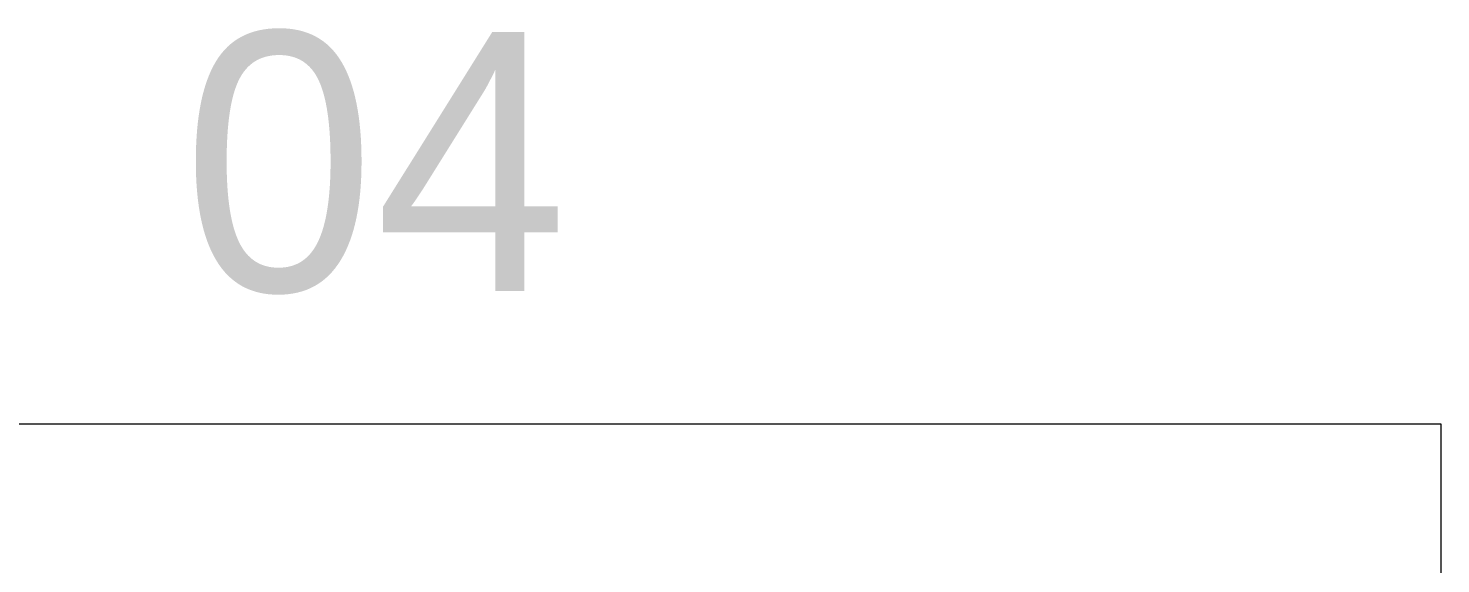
# Model space of a CAD drawing. Header units: millimetres. Extents: x -8 to 2550, y -393 to 1062.
# Drawn here: x 853.8 to 990, y 283.5 to 335.2 of the extents above; entities that cross this region are included whole.
import ezdxf

# ---------------------------------------------------------------- set-up
doc = ezdxf.new("R2010")
doc.units = ezdxf.units.MM
doc.header["$LTSCALE"] = 0.25
doc.header["$MEASUREMENT"] = 0
doc.layers.add('01_Text', color=40, linetype='Continuous', lineweight=25)
doc.layers.add('02_Block Frame', color=7, linetype='Continuous', lineweight=5, true_color=0xe2001a, plot=False)
doc.styles.add('Aluk Text', font='GOTHIC.TTF')

msp = doc.modelspace()

# ---------------------------------------------------------------- linework, layer by layer
at = {"layer": '02_Block Frame'}
msp.add_lwpolyline([(780, 2.501110429875553e-12), (780, 297.000000000002), (990, 297.000000000002), (990, 2.501110429875553e-12)], close=True, dxfattribs=at)

# ---------------------------------------------------------------- texts
at = {"layer": '01_Text', "style": 'Aluk Text'}
msp.add_text('04', height=25, dxfattribs=at).set_placement((868.6304525321975, 309.8176504520097))

doc.saveas('drawing.dxf')
